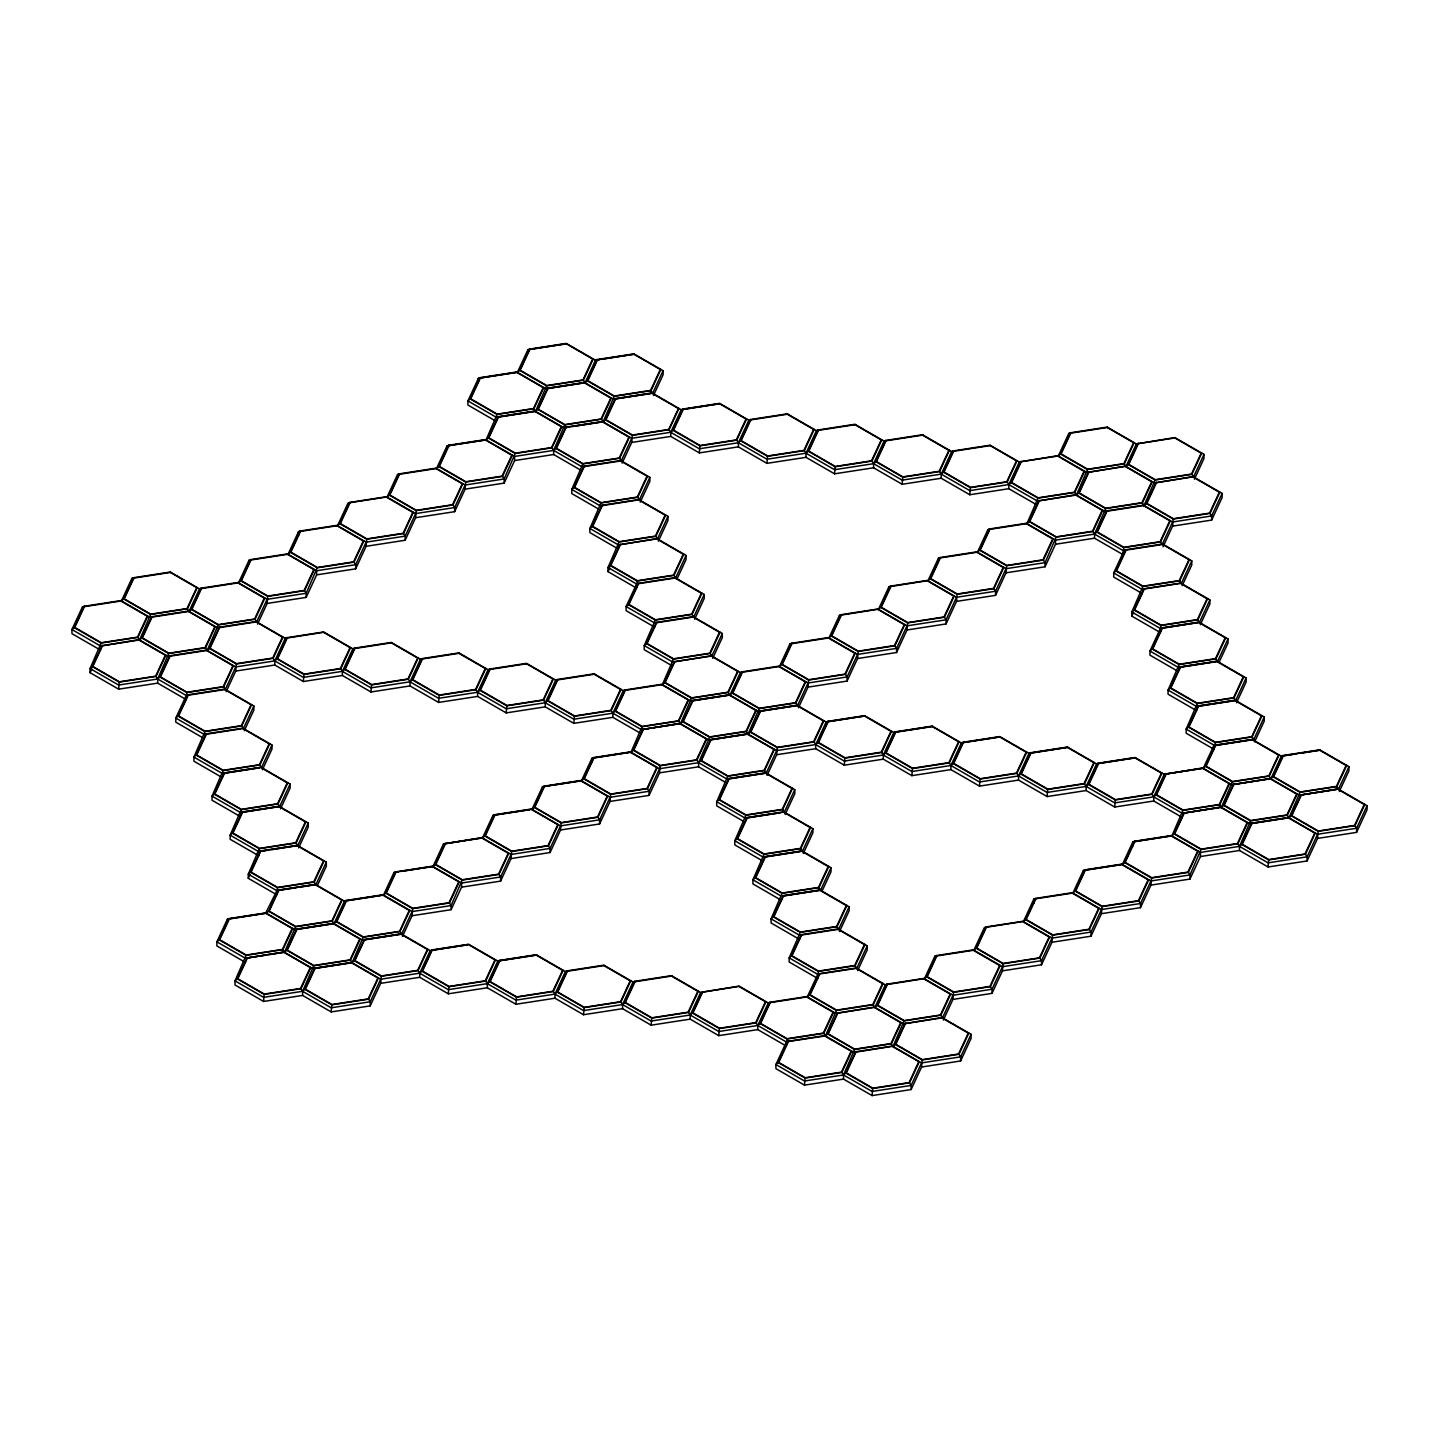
<?xml version="1.0" encoding="UTF-8"?>
<svg xmlns="http://www.w3.org/2000/svg" width="1439" height="1439" viewBox="0 0 1439 1439"><rect width="100%" height="100%" fill="white"/><g stroke="black" fill="none" stroke-linecap="round" stroke-linejoin="round"><path stroke-width="1.5" d="M184.354 698.527L157.678 683.129L118.646 689.173L90.063 672.679L90.063 668.541L101.126 643.053L137.91 637.369L147.767 616.144M165.881 655.177L156.024 676.402L119.239 682.104L118.646 689.173M363.869 540.866L354.012 562.109L317.228 567.793L306.165 593.282L267.132 599.326L237.957 582.471L201.172 588.155L191.315 609.399L189.067 611.395L150.016 617.439L120.84 600.585L84.056 606.287L82.401 606.97L71.95 629.509L100.532 646.021L139.565 639.977L150.627 614.489L187.412 608.787L197.269 587.562M157.678 683.129L157.678 679.01L168.741 653.522L205.525 647.838L215.382 626.595M233.496 665.627L223.639 686.871L186.854 692.555L186.261 699.642M100.532 646.021L138.953 639.618L168.147 656.472L207.18 650.428L218.242 624.94L255.027 619.256L264.884 598.012M222.487 777.708L193.905 761.213L193.905 757.076L204.968 731.588L241.752 725.904L251.609 704.66M226.157 691.709L235.744 671.06L236.356 663.973L273.14 658.289L282.997 637.063M238.694 815.643L212.037 800.246L212.037 796.109L223.099 770.62L259.883 764.936L269.723 743.711M257.545 624.112L267.132 603.445L267.726 596.376L304.51 590.674L314.368 569.448M258.714 855.773L230.15 839.279L230.15 835.16L241.212 809.671L277.997 803.969L287.854 782.744M324.081 860.81L314.224 882.053L277.439 887.737L276.846 894.806L248.263 878.312L248.263 874.192L259.326 848.704L296.11 843.002L305.967 821.777M427.923 949.344L418.065 970.57L381.281 976.272L380.687 983.341L370.219 1005.879L331.186 1011.923L302.622 995.428L263.571 1001.454L235.007 984.96L235.007 980.84L246.069 955.352L282.853 949.65L292.711 928.425M350.612 647.514L340.755 668.757L303.971 674.441L303.359 681.51L342.392 675.485L370.974 691.979L410.007 685.935L438.589 702.43L477.622 696.404L506.204 712.899L545.237 706.855L573.819 723.349L612.852 717.324L641.434 733.818M310.824 967.458L300.967 988.701L264.182 994.385L263.571 1001.454M267.132 603.445L306.165 597.401L316.634 574.863L355.667 568.837L366.118 546.298L366.729 539.211L403.514 533.527L413.371 512.284M269.309 954.615L284.49 952.258L295.553 926.77L332.337 921.086L342.194 899.843M302.622 995.428L302.622 991.291L313.684 965.803L350.468 960.119L360.308 938.876M418.227 657.983L408.37 679.208L371.586 684.892L370.974 691.979M366.118 546.298L405.15 540.255L415.619 517.716L416.231 510.647L452.997 504.945L462.854 483.72M378.439 977.908L368.582 999.152L331.797 1004.836L331.186 1011.923M508.794 853.147L498.955 874.39L462.171 880.074L451.109 905.563L412.058 911.607L382.882 894.752L346.097 900.454L336.24 921.679L333.992 923.676L294.959 929.72L265.783 912.884L228.999 918.568L227.344 919.269L216.875 941.808L245.457 958.302L283.897 951.916L313.072 968.753L352.105 962.727L363.168 937.239L399.952 931.537L409.809 910.311M415.619 517.716L454.652 511.672L465.121 489.134L465.714 482.065L502.499 476.381L512.356 455.138M485.824 668.433L475.967 689.677L439.201 695.361L438.589 702.43M561.858 426.556L552 447.799L515.216 453.483L504.154 478.971L465.121 485.015L435.927 468.161L399.161 473.863L389.303 495.088L387.037 497.085L397.506 474.564L436.539 468.52L446.989 445.982L486.04 439.938L497.103 414.45L533.887 408.766L543.744 387.523M402.47 936.393L412.058 915.726L412.669 908.657L449.454 902.973L459.311 881.729M653.504 395.491L663.091 374.842L663.091 370.704L633.915 353.868L597.131 359.552L587.274 380.795L585.025 382.792L545.993 388.836L516.817 371.982L480.032 377.666L478.378 378.367L467.909 400.905L496.491 417.4L535.524 411.356L546.586 385.868L583.371 380.184L593.228 358.959M495.538 959.795L485.68 981.038L448.896 986.722L448.302 993.809L487.335 987.766L515.917 1004.26L554.95 998.216L583.532 1014.729L622.565 1008.685L651.13 1025.18L690.18 1019.136L718.745 1035.648L757.777 1029.604L784.453 1045.002M553.439 678.884L543.582 700.127L506.798 705.812L506.204 712.899M582.219 471.021L553.655 454.526L553.655 450.407L564.718 424.919L601.484 419.217L611.341 397.991M598.426 508.956L571.769 493.559L571.769 489.44L582.831 463.952L619.615 458.25L629.473 437.024M412.058 915.726L451.109 909.7L461.559 887.161L500.592 881.118L511.061 858.579L511.654 851.51L548.439 845.808L558.296 824.583M572.776 426.52L603.139 421.825L614.201 396.337L650.986 390.653L660.843 369.409M618.464 549.086L589.882 532.592L589.882 528.473L600.944 502.984L637.729 497.3L647.586 476.057M563.153 970.264L553.296 991.489L516.511 997.191L515.917 1004.26M621.054 689.353L611.197 710.596L574.413 716.28L573.819 723.349M622.134 463.106L631.721 442.439L632.315 435.369L669.099 429.685L678.956 408.442M511.061 858.579L550.094 852.536L560.544 829.997L561.156 822.928L597.94 817.244L607.798 796.001M665.699 515.09L655.842 536.333L619.058 542.017L607.995 567.506L607.995 571.625L636.578 588.137L637.171 581.05L673.956 575.366L683.813 554.123M560.544 829.997L599.595 823.971L610.046 801.433L610.658 794.346L647.442 788.662L657.299 767.419M670.898 665.106L644.222 649.708L644.222 645.571L655.303 620.083L692.069 614.399L701.926 593.156M630.768 980.714L620.911 1001.958L584.126 1007.642L583.532 1014.729M555.454 784.831L581.464 780.801L591.933 758.263L630.966 752.219L642.028 726.731L678.812 721.047L688.669 699.804M746.571 418.911L736.714 440.136L699.93 445.838L699.336 452.907L738.369 446.863L766.951 463.358L805.984 457.332L834.548 473.827L873.599 467.783L902.163 484.277L941.214 478.252L969.778 494.746L1008.811 488.702L1037.393 505.197M720.058 632.207L710.2 653.432L673.416 659.134L662.354 684.622L623.303 690.648L594.127 673.812L557.343 679.496L555.706 680.197L545.237 702.736L545.237 706.855M610.046 801.433L649.079 795.389L659.548 772.851L660.141 765.782L696.926 760.08L706.783 738.855M611.197 710.596L612.852 713.186L641.434 729.681L680.467 723.655L691.529 698.167L728.314 692.465L738.171 671.24M698.383 991.183L688.526 1012.408L651.741 1018.11L651.13 1025.18M725.256 782.204L698.581 766.807L698.581 762.688L709.643 737.2L746.427 731.516L756.284 710.272M814.186 429.362L804.329 450.605L767.545 456.289L766.951 463.358M745.276 822.353L716.694 805.84L716.694 801.721L727.756 776.233L764.541 770.549L774.398 749.305M641.434 729.681L679.856 723.295L709.049 740.15L748.082 734.106L759.144 708.618L795.929 702.934L805.786 681.69M763.389 861.385L734.807 844.891L734.807 840.754L745.87 815.265L782.654 809.581L792.511 788.338M765.998 1001.634L756.141 1022.877L719.356 1028.561L718.745 1035.648M767.059 775.387L776.646 754.738L777.258 747.65L814.042 741.966L823.899 720.723M881.801 439.83L871.944 461.056L835.16 466.758L834.548 473.827M781.503 900.418L752.939 883.924L752.939 879.787L764.001 854.298L800.786 848.614L810.625 827.371M798.447 707.772L808.034 687.123L808.628 680.053L845.413 674.351L855.27 653.126M799.616 939.451L771.052 922.957L771.052 918.837L782.114 893.349L818.899 887.647L828.756 866.422M815.841 977.387L789.166 961.989L789.166 957.87L800.228 932.382L837.012 926.68L846.869 905.455M808.034 687.123L847.067 681.079L857.536 658.54L858.13 651.471L894.914 645.787L904.771 624.544M786.36 1046.099L786.971 1039.03L823.756 1033.328L833.613 1012.103M891.514 731.192L881.657 752.435L844.873 758.119L844.261 765.188L883.294 759.162L911.876 775.657L950.909 769.613L979.491 786.108L1018.524 780.082L1047.106 796.576L1086.139 790.533L1114.721 807.027L1153.754 801.001L1182.336 817.496M949.416 450.281L939.559 471.524L902.775 477.208L902.163 484.277M817.748 978.484L818.341 971.415L855.126 965.731L864.983 944.488M851.726 1051.136L841.869 1072.379L805.085 1078.063L804.473 1085.132L843.506 1079.106L872.088 1095.601L911.121 1089.557L921.59 1067.019L922.183 1059.949L958.968 1054.247L968.825 1033.022M857.536 658.54L896.569 652.515L907.02 629.976L907.631 622.889L944.416 617.205L954.273 595.962M824.637 1035.918L851.151 1051.225L841.455 1072.127L805.228 1077.739L778.715 1062.432L788.428 1041.512L825.392 1035.936L836.455 1010.448L873.239 1004.764L883.096 983.521M843.506 1079.106L843.506 1074.969L854.586 1049.481L891.353 1043.797L901.21 1022.553M959.111 741.643L949.272 762.886L912.488 768.57L911.876 775.657M1017.031 460.75L1007.174 481.975L970.39 487.677L969.778 494.746M907.02 629.976L946.053 623.932L956.521 601.394L957.115 594.325L993.899 588.623L1003.756 567.398M919.341 1061.586L909.484 1082.83L872.7 1088.514L872.088 1095.601M891.353 1043.797L893.007 1046.405L904.07 1020.917L940.854 1015.215L950.711 993.989M956.521 601.394L995.554 595.35L1006.023 572.812L1006.616 565.743L1043.401 560.059L1053.258 538.816M1026.726 752.111L1016.869 773.355L980.103 779.039L979.491 786.108M1102.76 510.233L1092.903 531.477L1056.118 537.161L1045.056 562.649L1006.023 568.693L976.829 551.839L940.045 557.541L930.206 578.766L927.939 580.762L938.408 558.224L977.441 552.198L987.891 529.66L1026.942 523.616L1038.005 498.128L1074.789 492.444L1084.628 471.201M943.372 1020.071L952.96 999.403L953.571 992.334L990.356 986.65L1000.213 965.407M1007.174 481.975L1008.811 484.583L1037.393 501.078L1076.426 495.034L1087.488 469.546L1124.273 463.862L1134.13 442.618M952.96 999.403L992.011 993.378L1002.461 970.839L1003.073 963.752L1039.839 958.068L1049.697 936.825M1094.342 762.562L1084.484 783.805L1047.7 789.489L1047.106 796.576M1170.375 520.702L1160.518 541.927L1123.733 547.629L1123.122 554.699L1094.539 538.204L1094.539 534.085L1105.62 508.597L1142.386 502.895L1152.243 481.669M1002.461 970.839L1041.494 964.796L1051.963 942.257L1052.557 935.188L1089.341 929.486L1099.198 908.261M1037.393 501.078L1075.832 494.692L1105.008 511.547L1144.041 505.503L1155.103 480.014L1191.888 474.33L1201.745 453.087M1189.513 559.573L1179.656 580.816L1142.872 586.5L1131.809 611.989L1131.809 616.108L1160.392 632.62L1161.003 625.533L1197.77 619.849L1207.627 598.606M1161.957 773.031L1152.099 794.274L1115.315 799.958L1114.721 807.027M1163.036 546.784L1172.623 526.116L1173.217 519.047L1210.001 513.363L1219.858 492.12M1051.963 942.257L1090.996 936.213L1101.447 913.675L1102.058 906.606L1138.843 900.922L1148.7 879.679M1196.618 710.686L1168.054 694.192L1168.054 690.054L1179.117 664.566L1215.901 658.882L1225.758 637.639M1101.447 913.675L1140.497 907.649L1150.948 885.111L1151.56 878.024L1188.344 872.34L1198.183 851.097M1212.843 748.622L1186.168 733.224L1186.168 729.087L1197.23 703.599L1234.014 697.915L1243.872 676.69M1247.685 822.532L1237.828 843.758L1201.043 849.46L1189.981 874.948L1150.948 880.974L1140.497 903.512L1101.447 909.556L1072.271 892.702L1035.486 898.404L1025.629 919.629L1023.381 921.626L1033.85 899.087L1072.882 893.061L1083.333 870.523L1122.366 864.479L1132.835 841.941L1171.868 835.897L1182.93 810.409L1219.714 804.725L1229.572 783.482M1261.985 715.723L1252.128 736.948L1215.343 742.65L1214.75 745.6L1186.168 729.087L1188.416 727.091L1198.273 705.865L1235.058 700.163L1264.233 717.018L1264.233 721.137L1254.646 741.804M1152.099 794.274L1153.754 796.864L1182.336 813.359L1221.369 807.333L1232.432 781.845L1269.216 776.143L1279.073 754.917M1364.802 804.401L1354.944 825.644L1318.16 831.328L1317.548 838.415L1307.098 860.954L1268.065 866.98L1239.483 850.485L1239.483 846.366L1250.545 820.878L1287.329 815.193L1297.187 793.95M1315.3 832.983L1305.443 854.226L1268.658 859.91L1268.065 866.98M1346.688 765.368L1336.831 786.611L1300.047 792.295L1288.984 817.784L1249.933 823.827L1220.758 806.973L1182.336 813.359M100.532 650.14L71.95 633.646L71.95 629.509L74.198 627.512L84.056 606.287M84.469 606.521L74.774 627.422L101.288 642.729L137.496 637.135L147.21 616.216L120.696 600.908M82.401 606.97L121.452 600.944L131.902 578.406L133.557 577.705L170.342 572.02L199.517 588.857L238.55 582.813L240.817 580.816L250.656 559.591L287.44 553.889L316.634 570.743L355.667 564.7L366.118 542.161L405.15 536.135L415.619 513.597L454.652 507.553L465.121 485.015M391.894 642.783L352.861 648.809L323.685 631.973L286.901 637.657L277.043 658.9L274.795 660.897L235.744 666.941L206.568 650.086L169.784 655.77L159.927 677.014L157.678 679.01L118.646 685.054L90.063 668.541L92.312 666.545L102.169 645.32M121.452 600.944L123.7 598.948L133.557 577.705M90.063 672.679L91.808 668.919M102.583 645.553L92.887 666.473L119.401 681.78L155.61 676.168L165.323 655.267L138.81 639.959M133.971 577.938L124.258 598.858L150.771 614.165L186.998 608.553L196.693 587.652L170.18 572.344M137.91 637.369L139.565 639.977L141.813 637.981L151.671 616.737L188.455 611.053L217.631 627.89L256.664 621.864L267.132 599.326M152.084 616.971L142.371 637.891L168.903 653.198L205.111 647.586L214.825 626.684L188.311 611.377M170.198 656.022L160.502 676.924L187.016 692.231L223.225 686.637L232.938 665.717L206.425 650.41M201.586 588.407L191.873 609.309L218.386 624.616L254.613 619.022L264.308 598.102L237.795 582.795M238.55 582.813L249.019 560.293L250.656 559.591M204.374 738.675L175.792 722.162L175.792 718.043L178.058 716.046L187.897 694.803L224.682 689.119L253.876 705.973L253.876 710.093L244.288 730.76M205.525 647.838L207.18 650.428L209.428 648.431L219.286 627.206L256.07 621.504L285.246 638.358L323.523 632.297L350.037 647.604L340.341 668.505L304.115 674.118L277.601 658.81L287.314 637.891M188.311 695.055L178.616 715.956L205.129 731.264L241.338 725.67L251.052 704.75L224.538 689.443M219.699 627.44L209.986 648.341L236.5 663.649L272.726 658.055L282.422 637.135L255.908 621.828M251.07 559.825L241.374 580.744L267.888 596.052L304.097 590.44L313.81 569.538L287.296 554.231M156.024 676.402L157.678 679.01L186.261 695.505L225.293 689.461L235.744 666.941M249.019 560.293L288.052 554.249L298.503 531.711L300.157 531.009L336.942 525.325L366.118 542.161M259.362 767.868L222.487 773.588L193.905 757.076L196.172 755.079L206.029 733.854L242.813 728.152L271.989 745.006L271.989 749.125L262.402 769.793M288.052 554.249L290.3 552.252L300.157 531.009M206.443 734.088L196.729 754.989L223.243 770.297L259.47 764.703L269.165 743.783L242.651 728.476M300.571 531.243L290.876 552.162L317.389 567.47L353.598 561.858L363.312 540.956L336.798 525.649M187.897 694.803L186.261 695.505L175.792 718.043L204.374 734.538L243.407 728.512L253.876 705.973M298.503 535.83L298.503 531.711L337.553 525.667L348.004 503.128L349.659 502.427L386.443 496.743L415.619 513.597M290.102 784.039L279.634 806.577L240.601 812.621L212.037 796.109L214.285 794.112L224.142 772.887L260.927 767.185L290.102 784.039L290.102 788.158L280.515 808.826M337.553 525.667L339.802 523.67L349.659 502.427M271.989 745.006L261.52 767.545L259.883 764.936M267.402 850.305L258.714 851.654L230.15 835.16L232.398 833.163L242.256 811.92L279.04 806.236L308.216 823.072L308.216 827.191L298.628 847.859M399.556 474.097L389.861 495.016L416.375 510.323L452.583 504.711L462.297 483.81L435.783 468.484M245.457 962.421L216.875 945.927L216.875 941.808L219.142 939.811L228.999 918.568M296.362 887.665L276.846 890.687L248.263 874.192L250.512 872.196L260.369 850.953L297.154 845.269L326.329 862.105L326.329 866.242L317.623 885.021M273.14 658.289L274.795 660.897L303.359 677.391L342.392 671.347L344.658 669.351L354.516 648.126L391.3 642.424L420.476 659.278L459.509 653.234M436.539 468.52L438.787 466.524L448.644 445.281L485.429 439.597L514.604 456.433L553.655 450.407L555.904 448.41L565.761 427.167L602.545 421.483L631.721 438.319L670.754 432.276L673.002 430.279L682.859 409.054L719.644 403.352L748.82 420.206L787.87 414.162M496.491 421.519L467.909 405.025L467.909 400.905L470.175 398.909L480.032 377.666M248.263 878.312L250.008 874.552M354.929 648.359L345.216 669.261L371.73 684.568L407.957 678.974L417.652 658.055L391.138 642.747M271.737 849.64L297.765 845.61L308.216 823.072M478.378 382.486L478.378 378.367L517.41 372.323L527.879 349.785L529.516 349.101L566.3 343.399L595.494 360.254L599.829 359.588M536.837 955.064L497.786 961.108L468.61 944.254L431.826 949.938L421.969 971.181L419.72 973.178L380.687 979.222L351.512 962.367L314.727 968.069L304.87 989.295L302.622 991.291L263.571 997.335L235.007 980.84L237.255 978.844L247.112 957.601M227.344 919.269L266.377 913.225L268.625 911.229L278.482 889.986L315.267 884.301L344.461 901.156L383.493 895.112L385.742 893.115L395.599 871.872L432.384 866.188L461.559 883.024L500.592 876.999L511.061 854.46L550.094 848.416L560.544 825.878L599.595 819.834L610.046 797.296L649.079 791.27L659.548 768.732L698.581 762.688L700.829 760.691L710.686 739.448L747.471 733.764L776.646 750.6L815.697 744.575L817.946 742.578L827.803 721.335L864.587 715.651L893.763 732.487L932.796 726.461M486.04 439.938L488.289 437.942L498.146 416.698L534.93 411.014L564.106 427.869L568.441 427.185M517.41 372.323L519.659 370.327L529.516 349.101M300.697 887L315.878 884.643L326.329 862.105M282.853 949.65L284.49 952.258L286.757 950.262L296.614 929.018L333.38 923.334L362.574 940.189L401.607 934.145L412.058 911.607M340.755 668.757L342.392 671.347L370.974 687.86L410.007 681.816L412.274 679.82L422.131 658.576L458.897 652.892L488.091 669.729L527.124 663.703M533.887 408.766L535.524 411.356L537.79 409.36L547.647 388.134L584.414 382.432L613.608 399.287L652.64 393.243L663.091 370.704M422.526 658.81L412.831 679.73L439.345 695.037L475.572 689.425L485.267 668.523L458.753 653.216M465.121 489.134L504.154 483.108L514.604 460.57L514.604 456.433M383.493 895.112L393.944 872.574L395.599 871.872M351.512 962.367L354.372 960.73L364.211 939.487L400.995 933.803L430.189 950.639L431.826 949.938M408.37 679.208L410.007 681.816L438.589 698.311L477.622 692.267L479.889 690.27L489.728 669.045L526.512 663.343L555.706 680.197L594.739 674.154M602.401 505.467L592.706 526.386L619.22 541.694L655.429 536.099L665.142 515.18L638.628 499.873L600.333 505.934L571.769 489.44L574.017 487.443L583.874 466.2L620.659 460.516L649.834 477.352L649.834 481.489L640.247 502.139M601.484 419.217L603.139 421.825L605.387 419.828L615.244 398.585L652.029 392.901L681.223 409.755L720.255 403.711M490.141 669.279L480.446 690.18L506.96 705.488L543.169 699.894L552.882 678.974L526.368 663.667M584.288 466.434L574.575 487.353L601.088 502.661L637.315 497.049L647.01 476.147L620.497 460.84M380.687 979.222L370.219 1001.76L370.219 1005.879M402.614 871.225L432.977 866.53L443.446 843.991L481.885 837.606L511.061 854.46M552 447.799L553.655 450.407L582.219 466.902L621.252 460.858L631.721 438.319M432.977 866.53L435.244 864.533L445.101 843.29M677.355 578.334L686.061 559.555L686.061 555.436L656.886 538.582L618.464 544.967L589.882 528.473L592.131 526.476L601.988 505.233L638.772 499.549L667.948 516.385L667.948 520.522L658.36 541.172M430.189 950.639L419.72 973.178L419.72 977.297L448.302 993.809M443.446 843.991L482.479 837.948L492.947 815.409L494.584 814.726L531.369 809.024L560.544 825.878M649.834 477.352L639.384 499.891L637.729 497.3M482.479 837.948L484.727 835.951L494.584 814.726M475.967 689.677L477.622 692.267L506.204 708.779L545.237 702.736L547.486 700.739L557.343 679.496M686.061 555.436L675.611 577.974L636.578 584L607.995 567.506L610.244 565.509L620.101 544.266M557.756 679.73L548.061 700.649L574.575 715.956L610.784 710.344L620.497 689.443L593.983 674.136M607.995 571.625L609.74 567.883M544.086 786.144L542.431 786.845L531.98 809.384L534.229 807.387L544.086 786.144L580.87 780.46L610.046 797.296M667.948 516.385L657.497 538.923L655.842 536.333M654.691 627.17L626.109 610.676L626.109 606.538L628.375 604.542L638.214 583.317L674.999 577.615L704.193 594.469L704.193 598.588L694.605 619.256M638.628 583.55L628.933 604.452L655.447 619.759L691.655 614.165L701.369 593.246L674.855 577.938M418.065 970.57L419.72 973.178L448.302 989.672L487.335 983.646L489.584 981.632L499.441 960.407L536.225 954.723L565.401 971.559L604.452 965.515M581.464 780.801L583.73 778.805L593.587 757.562L630.372 751.878L659.548 768.732M543.582 700.127L545.237 702.736L573.819 719.23L612.852 713.186L615.101 711.19L624.958 689.965L661.742 684.262L690.918 701.117L729.951 695.073L732.217 693.076L742.074 671.833L778.859 666.149L808.034 683.003L847.067 676.96L857.536 654.421L896.569 648.377L907.02 625.839L946.053 619.813L956.521 597.275L995.554 591.231L1006.023 568.693M857.536 654.421L828.342 637.567L791.558 643.269L781.701 664.494L779.452 666.491L740.419 672.535L711.244 655.698L672.804 662.084L644.222 645.571L646.489 643.575L656.346 622.35L693.13 616.647L722.306 633.502L722.306 637.621L712.719 658.289M669.099 429.685L670.754 432.276L699.336 448.788L738.369 442.744L740.617 440.748L750.474 419.504L787.259 413.82L816.435 430.657L855.468 424.631M625.371 690.198L615.676 711.1L642.19 726.407L678.399 720.813L688.112 699.894L661.598 684.586M656.76 622.583L647.046 643.485L673.56 658.81L709.787 653.198L719.482 632.279L692.968 616.971M750.888 419.738L741.193 440.658L767.707 455.965L803.915 450.371L813.629 429.452L787.115 414.144M638.214 583.317L636.578 584L626.109 606.538L654.691 623.033L693.724 617.007L704.193 594.469M630.966 752.219L633.214 750.223L643.071 728.997M662.354 684.622L664.602 682.608L674.459 661.382M711.082 656.022L737.595 671.329L727.9 692.231L691.673 697.843L665.16 682.536L674.873 661.616L711.837 656.04L722.306 633.502M485.68 981.038L487.335 983.646L515.917 1000.141L554.95 994.097L557.199 992.101L567.056 970.857L603.84 965.173L633.016 982.028L672.049 975.984M678.812 721.047L680.467 723.655L682.716 721.659L692.573 700.415L729.357 694.731L758.533 711.568L797.566 705.542L808.034 683.003M736.714 440.136L738.369 442.744L766.951 459.239L805.984 453.195L808.232 451.198L818.089 429.973L854.874 424.271L884.05 441.125L923.083 435.082M567.47 971.109L557.756 992.011L584.27 1007.318L620.497 1001.724L630.21 980.804L603.696 965.497M818.503 430.207L808.79 451.109L835.304 466.434L871.53 460.822L881.244 439.902L854.73 424.595M742.488 672.085L732.775 692.986L759.288 708.294L795.515 702.7L805.21 681.78L778.697 666.473M779.452 666.491L789.921 643.952L791.558 643.269M553.296 991.489L554.95 994.097L583.532 1010.592L622.565 1004.566L624.814 1002.551L634.671 981.326L671.455 975.642L700.631 992.478L739.07 986.093L768.246 1002.947L807.279 996.903L809.527 994.907L819.385 973.663L856.169 967.979L885.345 984.816L923.64 978.754L950.154 994.061L940.44 1014.981L904.232 1020.575L877.718 1005.267L887.413 984.366M779.974 812.855L745.276 818.215L716.694 801.721L718.942 799.724L728.8 778.481L765.584 772.797L794.778 789.651L794.778 793.77L785.19 814.42M746.427 731.516L748.082 734.106L750.331 732.109L760.188 710.884L796.972 705.182L826.148 722.036L865.181 715.992M804.329 450.605L805.984 453.195L834.548 469.708L873.599 463.664L875.847 461.667L885.704 440.424L922.489 434.74L951.665 451.576L990.698 445.55M635.085 981.56L625.371 1002.479L651.885 1017.787L688.112 1012.175L697.807 991.273L671.293 975.966M791.972 643.503L782.276 664.404L808.79 679.712L844.999 674.118L854.712 653.198L828.198 637.891M886.118 440.658L876.405 461.577L902.919 476.885L939.145 471.29L948.841 450.371L922.327 435.064M696.926 760.08L698.581 762.688L727.163 779.183L766.196 773.139L776.646 750.6M789.921 643.952L828.954 637.927L839.405 615.388L841.06 614.687L877.844 609.003L907.02 625.839M800.264 851.546L763.389 857.248L734.807 840.754L737.074 838.757L746.931 817.532L783.697 811.83L812.891 828.684L812.891 832.803L803.304 853.471M828.954 637.927L831.202 635.93L841.06 614.687M841.473 614.921L831.76 635.84L858.292 651.148L894.5 645.535L904.214 624.634L877.7 609.327L839.405 615.388M700.631 992.478L690.18 1015.017L690.18 1019.136M794.778 789.651L784.309 812.19L782.654 809.581M890.561 586.105L888.906 586.806L878.456 609.345L880.704 607.348L890.561 586.105L927.346 580.421L956.521 597.275M620.911 1001.958L622.565 1004.566L651.13 1021.06L690.18 1015.017L692.429 1013.02L702.286 991.777M831.005 867.717L820.536 890.255L781.503 896.299L752.939 879.787L755.187 877.79L765.044 856.565L801.829 850.863L831.005 867.717L831.005 871.836L822.281 890.615M871.944 461.056L873.599 463.664L902.163 480.158L941.214 474.115L943.462 472.118L953.32 450.893L990.104 445.191L1019.28 462.045L1057.719 455.659L1086.895 472.496L1125.172 466.434L1151.686 481.741L1141.972 502.661L1105.764 508.255L1079.25 492.947L1088.945 472.046M890.975 586.357L881.262 607.258L907.775 622.565L944.002 616.971L953.697 596.052L927.184 580.744L888.906 586.806M953.733 451.127L944.02 472.028L970.534 487.335L1006.76 481.741L1016.456 460.822L989.942 445.514M812.891 828.684L802.422 851.222L800.786 848.614M849.118 906.75L838.667 929.288L799.616 935.332L771.052 918.837L773.301 916.823L783.158 895.598L819.942 889.914L849.118 906.75L849.118 910.869L839.531 931.537M940.458 557.774L930.763 578.676L957.277 593.983L993.486 588.389L1003.199 567.47L976.685 552.162M1019.28 462.045L1008.811 484.583L1008.811 488.702M688.526 1012.408L690.18 1015.017L718.745 1031.511L757.777 1025.485L760.044 1023.471L769.901 1002.246L806.685 996.561L835.861 1013.398L874.894 1007.354L877.142 1005.357L887 984.132L923.784 978.43L952.96 995.284L992.011 989.241L1002.461 966.702L1041.494 960.676L1051.963 938.138L1090.996 932.094L1101.447 909.556M819.385 973.663L817.748 974.365L789.166 957.87L791.414 955.874L801.271 934.631L838.056 928.946L867.231 945.783L867.231 949.92L857.644 970.57M814.042 741.966L815.697 744.575L844.261 761.069L883.294 755.025L885.561 753.029L895.418 731.803L932.202 726.101L961.378 742.956L1000.411 736.912M977.441 552.198L979.689 550.202L989.546 528.958L1026.331 523.274L1055.506 540.111L1094.539 534.085L1096.806 532.07L1106.663 510.845L1143.447 505.161L1172.623 521.997L1211.656 515.953L1222.125 493.415L1192.931 476.579L1154.51 482.964L1125.316 466.11L1086.895 472.496M939.559 471.524L941.214 474.115L969.778 490.627L1008.811 484.583L1011.077 482.587L1020.935 461.343M770.315 1002.479L760.601 1023.399L787.115 1038.706L823.342 1033.094L833.037 1012.193L806.524 996.885M801.685 934.864L791.99 955.784L818.503 971.091L854.712 965.479L864.425 944.578L837.912 929.27M989.96 529.192L980.265 550.112L1006.778 565.419L1042.987 559.807L1052.7 538.906L1026.187 523.598M856.043 1051.981L846.33 1072.882L872.843 1088.19L909.07 1082.596L918.766 1061.676L892.252 1046.369L853.975 1052.431L824.799 1035.594L788.014 1041.278L786.36 1041.98L775.909 1064.518L775.909 1068.637L804.473 1085.132M807.279 996.903L817.748 974.365M1057.557 455.983L1084.071 471.29L1074.375 492.192L1038.149 497.804L1011.635 482.497L1021.348 461.577L1058.313 456.001L1068.781 433.463L1070.418 432.779L1107.203 427.077L1136.378 443.932L1175.429 437.888M835.861 1013.398L874.282 1007.012L903.476 1023.866L941.897 1017.481L971.091 1034.317L960.622 1056.856L921.59 1062.899L892.414 1046.045L855.629 1051.747L845.772 1072.972L843.506 1074.969L804.473 1081.013L775.909 1064.518L778.157 1062.522L788.014 1041.278M1026.942 523.616L1029.191 521.62L1039.048 500.376M1058.313 456.001L1060.561 454.005L1070.418 432.779M1039.462 500.628L1029.748 521.53L1056.262 536.837L1092.489 531.243L1102.184 510.323L1075.67 495.016M1070.832 433.013L1061.137 453.915L1087.65 469.222L1123.859 463.628L1133.572 442.708L1107.059 427.401M856.025 968.303L882.539 983.61L872.825 1004.512L836.617 1010.124L810.103 994.817L819.798 973.897L856.781 968.321L867.231 945.783M823.756 1033.328L825.392 1035.936L827.659 1033.939L837.516 1012.696M881.657 752.435L883.294 755.025L911.876 771.52L950.909 765.494L953.176 763.497L963.033 742.254L999.799 736.57L1028.993 753.406L1068.026 747.381M1074.789 492.444L1076.426 495.034L1078.692 493.037L1088.532 471.812M837.912 1012.948L828.216 1033.85L854.73 1049.157L890.957 1043.563L900.652 1022.643L874.139 1007.336M1006.023 572.812L1045.056 566.786L1055.506 544.248L1055.506 540.111M1124.273 463.862L1125.928 466.47L1136.378 443.932L1174.818 437.546L1203.993 454.382L1203.993 458.519L1194.406 479.169M1125.928 466.47L1128.176 464.473L1138.033 443.23M1107.077 511.079L1097.363 531.998L1123.877 547.306L1160.104 541.694L1169.799 520.792L1143.286 505.485M1138.447 443.464L1128.752 464.383L1155.265 479.691L1191.474 474.079L1201.187 453.177L1174.674 437.87M936.501 955.55L934.846 956.251L924.396 978.79L926.644 976.793L936.501 955.55L973.286 949.866L1002.461 966.702M893.007 1046.405L895.256 1044.39L905.113 1023.165M949.272 762.886L950.909 765.494L979.491 781.989L1018.524 775.945L1020.773 773.948L1030.63 752.723L1067.414 747.021L1096.608 763.875L1135.641 757.831M1142.386 502.895L1144.041 505.503L1146.289 503.506L1156.147 482.263M905.527 1023.399L895.831 1044.318L922.345 1059.626L958.554 1054.014L968.267 1033.112L941.754 1017.805M936.915 955.784L927.202 976.703L953.715 992.011L989.942 986.399L999.637 965.497L973.124 950.19M1156.56 482.497L1146.865 503.416L1173.379 518.724L1209.587 513.111L1219.301 492.21L1192.787 476.903L1154.51 482.964M1142.278 593.57L1113.696 577.075L1113.696 572.956L1115.945 570.959L1125.802 549.716L1162.586 544.032L1191.78 560.868L1191.78 565.005L1182.174 585.655M1126.215 549.95L1116.52 570.869L1143.034 586.177L1179.243 580.565L1188.956 559.663L1162.442 544.356M921.59 1062.899L911.121 1085.438L911.121 1089.557M903.476 1023.866L942.509 1017.823L952.96 995.284M934.846 956.251L973.879 950.208L984.348 927.669L986.003 926.968L1022.769 921.284L1051.963 938.138M1172.623 521.997L1162.154 544.536L1160.518 541.927M1203.993 454.382L1193.543 476.921L1191.888 474.33M973.879 950.208L976.146 948.211L986.003 926.968M1209.893 599.919L1199.424 622.439L1160.392 628.483L1131.809 611.989L1134.076 609.992L1143.933 588.749L1180.699 583.065L1209.893 599.919L1209.893 604.038L1200.306 624.688M1131.809 616.108L1133.554 612.348M1191.78 560.868L1181.311 583.407L1179.656 580.816M1016.869 773.355L1018.524 775.945L1047.106 792.439L1086.139 786.413L1088.388 784.417L1098.245 763.174L1135.029 757.49L1164.205 774.326L1203.256 768.3L1205.504 766.285L1215.361 745.06L1252.146 739.358L1281.322 756.212L1296.503 753.874M921.59 1067.019L960.622 1060.975L971.091 1038.436L971.091 1034.317M1035.9 898.638L1026.205 919.539L1052.718 934.846L1088.927 929.252L1098.641 908.333L1072.127 893.025M1172.623 526.116L1211.656 520.091L1222.125 497.552L1222.125 493.415M1178.505 671.653L1149.941 655.141L1149.941 651.022L1152.189 649.025L1162.046 627.782L1198.831 622.098L1228.007 638.952L1228.007 643.071L1219.283 661.85M1072.882 893.061L1075.131 891.065L1084.988 869.822L1121.772 864.137L1150.948 880.974M1246.12 677.985L1235.669 700.523L1196.618 706.567L1168.054 690.054L1170.303 688.058L1180.16 666.833L1216.944 661.131L1246.12 677.985L1246.12 682.104L1236.533 702.772M1162.046 627.782L1160.392 628.483L1149.941 651.022L1178.505 667.516L1217.538 661.49L1228.007 638.952M1122.366 864.479L1124.632 862.483L1134.49 841.239L1171.274 835.555L1200.45 852.41L1239.483 846.366L1241.731 844.369L1251.588 823.126L1288.373 817.442L1317.548 834.278L1356.599 828.252L1367.05 805.714L1337.874 788.86L1299.435 795.245L1270.259 778.409L1231.82 784.795L1202.644 767.94L1164.205 774.326L1153.754 796.864L1153.754 801.001M1084.484 783.805L1086.139 786.413L1114.721 802.908L1153.754 796.864L1156.003 794.868L1165.86 773.642M1203.256 768.3L1213.707 745.762L1215.361 745.06M1171.868 835.897L1174.116 833.901L1183.973 812.675M1213.707 749.881L1213.707 745.762L1253.783 739.556L1264.233 717.018M1219.714 804.725L1221.369 807.333L1223.618 805.336L1233.475 784.093M1150.948 885.111L1189.981 879.067L1200.45 856.529L1200.45 852.41M1231.82 784.795L1270.853 778.751L1273.119 776.754L1282.976 755.511L1319.761 749.827L1348.937 766.681L1348.937 770.8L1339.349 791.45M1287.329 815.193L1288.984 817.784L1291.233 815.787L1301.09 794.544M1317.548 834.278L1307.098 856.817L1307.098 860.954M1348.937 766.681L1338.468 789.22L1336.831 786.611M1317.548 838.415L1356.599 832.372L1367.05 809.833L1367.05 805.714M597.131 359.552L595.494 360.254L585.025 382.792L583.371 380.184M545.993 388.836L547.647 388.134M496.491 417.4L498.146 416.698M446.989 445.982L448.644 445.281M397.506 474.564L399.161 473.863M613.608 399.287L615.244 398.585M564.106 427.869L565.761 427.167M201.172 588.155L199.517 588.857L189.067 611.395L187.412 608.787M150.016 617.439L151.671 616.737M682.859 409.054L681.223 409.755L670.754 432.276L670.754 436.413L699.336 452.907M582.219 466.902L583.874 466.2M217.631 627.89L219.286 627.206M168.147 656.472L169.784 655.77M750.474 419.504L748.82 420.206L738.369 442.744L738.369 446.863M286.901 637.657L285.246 638.358L274.795 660.897L274.795 665.016L303.359 681.51M600.333 505.934L601.988 505.233M818.089 429.973L816.435 430.657L805.984 453.195L805.984 457.332M354.516 648.126L352.861 648.809L342.392 671.347L342.392 675.485M885.704 440.424L884.05 441.125L873.599 463.664L873.599 467.783M204.374 734.538L206.029 733.854M422.131 658.576L420.476 659.278L410.007 681.816L410.007 685.935M953.32 450.893L951.665 451.576L941.214 474.115L941.214 478.252M222.487 773.588L224.142 772.887M489.728 669.045L488.091 669.729L477.622 692.267L477.622 696.404M654.691 623.033L656.346 622.35M240.601 812.621L242.256 811.92M987.891 529.66L989.546 528.958M624.958 689.965L623.303 690.648L612.852 713.186L612.852 717.324M938.408 558.224L940.045 557.541M258.714 851.654L260.369 850.953M1105.008 511.547L1106.663 510.845M742.074 671.833L740.419 672.535L729.951 695.073L728.314 692.465M690.918 701.117L692.573 700.415M278.482 889.986L276.846 890.687L265.783 912.884M593.587 757.562L591.933 758.263L591.933 762.382M1125.802 549.716L1124.165 550.418L1113.696 572.956L1142.278 589.45L1143.933 588.749M758.533 711.568L760.188 710.884M709.049 740.15L710.686 739.448M346.097 900.454L344.461 901.156L333.992 923.676L332.337 921.086M294.959 929.72L296.614 929.018M827.803 721.335L826.148 722.036L815.697 744.575L815.697 748.694L844.261 765.188M727.163 779.183L728.8 778.481M362.574 940.189L364.211 939.487M313.072 968.753L314.727 968.069M895.418 731.803L893.763 732.487L883.294 755.025L883.294 759.162M745.276 818.215L746.931 817.532M963.033 742.254L961.378 742.956L950.909 765.494L950.909 769.613M1178.505 667.516L1180.16 666.833M499.441 960.407L497.786 961.108L487.335 983.646L487.335 987.766M763.389 857.248L765.044 856.565M1030.63 752.723L1028.993 753.406L1018.524 775.945L1018.524 780.082M567.056 970.857L565.401 971.559L554.95 994.097L554.95 998.216M1196.618 706.567L1198.273 705.865M781.503 896.299L783.158 895.598M1098.245 763.174L1096.608 763.875L1086.139 786.413L1086.139 790.533M634.671 981.326L633.016 982.028L622.565 1004.566L622.565 1008.685M799.616 935.332L801.271 934.631M1282.976 755.511L1281.322 756.212L1270.853 778.751L1269.216 776.143M1134.49 841.239L1132.835 841.941L1132.835 846.06M769.901 1002.246L768.246 1002.947L757.777 1025.485L757.777 1029.604M1083.333 870.523L1084.988 869.822M1035.486 898.404L1033.85 899.087L1033.85 903.224M1249.933 823.827L1251.588 823.126M887 984.132L885.345 984.816L874.894 1007.354L873.239 1004.764M853.975 1052.431L855.629 1051.747M527.879 349.785L566.912 343.759M604.164 358.905L634.527 354.21M514.604 460.57L553.655 454.526M631.721 442.439L670.754 436.413M131.902 578.406L170.935 572.362M1068.781 433.463L1107.814 427.437M235.744 671.06L274.795 665.016M1055.506 544.248L1094.539 538.204M1163.198 544.374L1123.122 550.579L1094.539 534.085L1092.903 531.477M542.431 786.845L551.119 785.496M659.548 772.851L698.581 766.807M776.646 754.738L815.697 748.694M492.947 815.409L529.804 809.707M393.944 872.574L398.279 871.908M1300.838 753.191L1320.354 750.169M245.457 958.302L264.974 955.28M1301.611 794.922L1336.309 789.543M432.348 950.316L467.045 944.937M380.687 983.341L419.72 977.297M1200.45 856.529L1239.483 850.485M1128.176 464.473L1155.103 480.014M1060.561 454.005L1087.488 469.546M1146.289 503.506L1173.217 519.047M1078.692 493.037L1105.62 508.597M1011.077 482.587L1038.005 498.128M1096.806 532.07L1123.733 547.629M1115.945 570.959L1142.872 586.5M943.462 472.118L970.39 487.677M1029.191 521.62L1056.118 537.161M1134.076 609.992L1161.003 625.533M875.847 461.667L902.775 477.208M1152.189 649.025L1179.117 664.566M808.232 451.198L835.16 466.758M979.689 550.202L1006.616 565.743M1170.303 688.058L1197.23 703.599M740.617 440.748L767.545 456.289M1188.416 727.091L1215.343 742.65M587.274 380.795L614.201 396.337M673.002 430.279L699.93 445.838M930.206 578.766L957.115 594.325M1273.119 776.754L1300.047 792.295M519.659 370.327L546.586 385.868M605.387 419.828L632.315 435.369M1205.504 766.285L1232.432 781.845M1291.233 815.787L1318.16 831.328M537.79 409.36L564.718 424.919M880.704 607.348L907.631 622.889M1223.618 805.336L1250.545 820.878M470.175 398.909L497.103 414.45M555.904 448.41L582.831 463.952M1156.003 794.868L1182.93 810.409M1241.731 844.369L1268.658 859.91M488.289 437.942L515.216 453.483M574.017 487.443L600.944 502.984M831.202 635.93L858.13 651.471M1088.388 784.417L1115.315 799.958M1174.116 833.901L1201.043 849.46M592.131 526.476L619.058 542.017M1020.773 773.948L1047.7 789.489M438.787 466.524L465.714 482.065M610.244 565.509L637.171 581.05M781.701 664.494L808.628 680.053M953.176 763.497L980.103 779.039M1124.632 862.483L1151.56 878.024M628.375 604.542L655.303 620.083M885.561 753.029L912.488 768.57M389.303 495.088L416.231 510.647M646.489 643.575L673.416 659.134M732.217 693.076L759.144 708.618M817.946 742.578L844.873 758.119M1075.131 891.065L1102.058 906.606M664.602 682.608L691.529 698.167M750.331 732.109L777.258 747.65M339.802 523.67L366.729 539.211M682.716 721.659L709.643 737.2M1025.629 919.629L1052.557 935.188M615.101 711.19L642.028 726.731M700.829 760.691L727.756 776.233M290.3 552.252L317.228 567.793M547.486 700.739L574.413 716.28M633.214 750.223L660.141 765.782M718.942 799.724L745.87 815.265M976.146 948.211L1003.073 963.752M479.889 690.27L506.798 705.812M737.074 838.757L764.001 854.298M240.817 580.816L267.726 596.376M412.274 679.82L439.201 695.361M583.73 778.805L610.658 794.346M755.187 877.79L782.114 893.349M926.644 976.793L953.571 992.334M344.658 669.351L371.586 684.892M773.301 916.823L800.228 932.382M191.315 609.399L218.242 624.94M277.043 658.9L303.971 674.441M534.229 807.387L561.156 822.928M791.414 955.874L818.341 971.415M877.142 1005.357L904.07 1020.917M123.7 598.948L150.627 614.489M209.428 648.431L236.356 663.973M809.527 994.907L836.455 1010.448M895.256 1044.39L922.183 1059.949M141.813 637.981L168.741 653.522M484.727 835.951L511.654 851.51M827.659 1033.939L854.586 1049.481M74.198 627.512L101.126 643.053M159.927 677.014L186.854 692.555M760.044 1023.471L786.971 1039.03M845.772 1072.972L872.7 1088.514M786.36 1041.98L757.777 1025.485L756.141 1022.877M92.312 666.545L119.239 682.104M178.058 716.046L204.968 731.588M435.244 864.533L462.171 880.074M692.429 1013.02L719.356 1028.561M778.157 1062.522L805.085 1078.063M196.172 755.079L223.099 770.62M624.814 1002.551L651.741 1018.11M214.285 794.112L241.212 809.671M385.742 893.115L412.669 908.657M557.199 992.101L584.126 1007.642M232.398 833.163L259.326 848.704M489.584 981.632L516.511 997.191M250.512 872.196L277.439 887.737M336.24 921.679L363.168 937.239M421.969 971.181L448.896 986.722M268.625 911.229L295.553 926.77M354.372 960.73L381.281 976.272M286.757 950.262L313.684 965.803M219.142 939.811L246.069 955.352M304.87 989.295L331.797 1004.836M237.255 978.844L264.182 994.385M1210.001 513.363L1211.656 515.953L1211.656 520.091M1354.944 825.644L1356.599 828.252L1356.599 832.372M1197.77 619.849L1199.424 622.439M1215.901 658.882L1217.538 661.49M1234.014 697.915L1235.669 700.523M1252.128 736.948L1253.783 739.556M1305.443 854.226L1307.098 856.817L1268.065 862.86L1239.483 846.366L1237.828 843.758M1043.401 560.059L1045.056 562.649L1045.056 566.786M1188.344 872.34L1189.981 874.948L1189.981 879.067M993.899 588.623L995.554 591.231L995.554 595.35M1138.843 900.922L1140.497 903.512L1140.497 907.649M944.416 617.205L946.053 619.813L946.053 623.932M1089.341 929.486L1090.996 932.094L1090.996 936.213M894.914 645.787L896.569 648.377L896.569 652.515M1039.839 958.068L1041.494 960.676L1041.494 964.796M845.413 674.351L847.067 676.96L847.067 681.079M650.986 390.653L652.64 393.243M990.356 986.65L992.011 989.241L992.011 993.378M795.929 702.934L797.566 705.542M619.615 458.25L621.252 460.858M673.956 575.366L675.611 577.974M692.069 614.399L693.724 617.007M940.854 1015.215L942.509 1017.823M710.2 653.432L711.837 656.04M958.968 1054.247L960.622 1056.856L960.622 1060.975M764.541 770.549L766.196 773.139M818.899 887.647L820.536 890.255M837.012 926.68L838.667 929.288M855.126 965.731L856.781 968.321M909.484 1082.83L911.121 1085.438L872.088 1091.464L843.506 1074.969L841.869 1072.379M502.499 476.381L504.154 478.971L504.154 483.108M647.442 788.662L649.079 791.27L649.079 795.389M452.997 504.945L454.652 507.553L454.652 511.672M597.94 817.244L599.595 819.834L599.595 823.971M403.514 533.527L405.15 536.135L405.15 540.255M548.439 845.808L550.094 848.416L550.094 852.536M354.012 562.109L355.667 564.7L355.667 568.837M498.955 874.39L500.592 876.999L500.592 881.118M304.51 590.674L306.165 593.282L306.165 597.401M449.454 902.973L451.109 905.563L451.109 909.7M255.027 619.256L256.664 621.864M399.952 931.537L401.607 934.145M223.639 686.871L225.293 689.461M241.752 725.904L243.407 728.512M277.997 803.969L279.634 806.577M296.11 843.002L297.765 845.61M314.224 882.053L315.878 884.643M350.468 960.119L352.105 962.727M368.582 999.152L370.219 1001.76L331.186 1007.804L302.622 991.291L300.967 988.701M461.559 883.024L461.559 887.161M316.634 570.743L316.634 574.863M224.556 773.121L214.843 794.04L241.356 809.348L277.583 803.735L287.278 782.834L260.765 767.509L224.556 773.121M350.073 502.679L340.359 523.58L366.873 538.888L403.1 533.293L412.795 512.374L386.282 497.067L350.073 502.679M242.669 812.154L232.956 833.073L259.47 848.38L295.697 842.768L305.41 821.867L278.896 806.559L242.669 812.154M229.413 918.802L219.699 939.721L246.213 955.028L282.44 949.416L292.135 928.515L265.621 913.207L229.413 918.802M260.783 851.186L251.088 872.106L277.601 887.413L313.81 881.801L323.523 860.9L297.01 845.592L260.783 851.186M449.058 445.514L439.363 466.434L465.876 481.741L502.085 476.129L511.798 455.228L485.285 439.92L449.058 445.514M480.446 377.899L470.733 398.819L497.246 414.126L533.473 408.532L543.169 387.613L516.655 372.305L480.446 377.899M247.526 957.834L237.813 978.754L264.326 994.061L300.553 988.449L310.248 967.548L283.735 952.24L247.526 957.834M278.896 890.219L269.201 911.139L295.715 926.446L331.923 920.852L341.637 899.933L315.123 884.625L278.896 890.219M498.56 416.95L488.846 437.852L515.36 453.159L551.587 447.565L561.282 426.646L534.768 411.338L498.56 416.95M529.93 349.335L520.234 370.237L546.748 385.544L582.957 379.95L592.67 359.031L566.157 343.723L529.93 349.335M297.028 929.27L287.314 950.172L313.828 965.479L350.055 959.885L359.75 938.965L333.236 923.658L297.028 929.27M548.043 388.368L538.348 409.288L564.861 424.595L601.088 418.983L610.784 398.081L584.27 382.756L548.043 388.368M315.141 968.303L305.428 989.205L331.941 1004.512L368.168 998.918L377.863 977.998L351.35 962.691L315.141 968.303M346.511 900.688L336.816 921.59L363.33 936.915L399.538 931.303L409.252 910.401L382.738 895.076L346.511 900.688M566.175 427.401L556.461 448.32L582.975 463.628L619.202 458.016L628.897 437.114L602.383 421.807L566.175 427.401M597.545 359.786L587.849 380.705L614.363 396.013L650.572 390.401L660.285 369.499L633.772 354.192L597.545 359.786M364.625 939.721L354.929 960.64L381.443 975.948L417.652 970.336L427.365 949.434L400.851 934.127L364.625 939.721M396.013 872.106L386.3 893.025L412.813 908.333L449.04 902.721L458.735 881.819L432.222 866.512L396.013 872.106M615.658 398.819L605.963 419.738L632.476 435.046L668.685 429.452L678.399 408.532L651.885 393.225L615.658 398.819M445.514 843.542L435.801 864.443L462.315 879.751L498.542 874.157L508.237 853.237L481.723 837.93L445.514 843.542M432.24 950.19L422.544 971.091L449.058 986.399L485.267 980.804L494.98 959.885L468.466 944.578L432.24 950.19M494.998 814.96L485.303 835.861L511.816 851.186L548.025 845.574L557.738 824.655L531.225 809.348L494.998 814.96M620.515 544.518L610.82 565.419L637.333 580.726L673.542 575.132L683.255 554.213L656.742 538.906L620.515 544.518M683.273 409.288L673.578 430.189L700.091 445.514L736.3 439.902L746.014 419.001L719.5 403.675L683.273 409.288M544.5 786.378L534.786 807.297L561.3 822.604L597.527 816.992L607.24 796.091L580.708 780.783L544.5 786.378M499.855 960.64L490.159 981.56L516.673 996.867L552.882 991.255L562.595 970.354L536.081 955.046L499.855 960.64M594.001 757.813L584.288 778.715L610.802 794.022L647.028 788.428L656.724 767.509L630.21 752.201L594.001 757.813M643.485 729.231L633.79 750.133L660.303 765.458L696.512 759.846L706.225 738.927L679.712 723.619L643.485 729.231M692.986 700.649L683.273 721.569L709.787 736.876L746.014 731.264L755.727 710.362L729.213 695.055L692.986 700.649M711.1 739.682L701.405 760.601L727.918 775.909L764.127 770.315L773.84 749.395L747.327 734.088L711.1 739.682M729.213 778.733L719.518 799.634L746.032 814.942L782.24 809.348L791.954 788.428L765.44 773.121L729.213 778.733M760.601 711.118L750.888 732.019L777.402 747.327L813.629 741.733L823.324 720.813L796.81 705.506L760.601 711.118M747.345 817.766L737.631 838.667L764.145 853.975L800.372 848.38L810.067 827.461L783.553 812.154L747.345 817.766M702.7 992.029L692.986 1012.93L719.5 1028.237L755.727 1022.643L765.422 1001.724L738.909 986.417L702.7 992.029M765.458 856.799L755.745 877.7L782.258 893.007L818.485 887.413L828.18 866.494L801.667 851.186L765.458 856.799M828.216 721.569L818.503 742.488L845.017 757.795L881.244 752.183L890.939 731.282L864.425 715.974L828.216 721.569M783.571 895.831L773.858 916.751L800.372 932.058L836.599 926.446L846.294 905.545L819.78 890.237L783.571 895.831M895.831 732.037L886.118 752.939L912.632 768.246L948.859 762.652L958.554 741.733L932.04 726.425L895.831 732.037M963.428 742.488L953.733 763.407L980.247 778.715L1016.474 773.103L1026.169 752.201L999.655 736.894L963.428 742.488M1031.044 752.957L1021.348 773.858L1047.862 789.166L1084.071 783.571L1093.784 762.652L1067.27 747.345L1031.044 752.957M986.417 927.22L976.703 948.121L1003.217 963.428L1039.444 957.834L1049.139 936.915L1022.625 921.608L986.417 927.22M1144.329 589.001L1134.634 609.902L1161.147 625.21L1197.374 619.615L1207.069 598.696L1180.556 583.389L1144.329 589.001M1098.659 763.407L1088.963 784.327L1115.477 799.634L1151.686 794.022L1161.399 773.121L1134.885 757.813L1098.659 763.407M1162.46 628.034L1152.747 648.935L1179.261 664.242L1215.487 658.648L1225.183 637.729L1198.669 622.421L1162.46 628.034M1085.402 870.055L1075.688 890.975L1102.202 906.282L1138.429 900.67L1148.124 879.769L1121.611 864.461L1085.402 870.055M1180.574 667.066L1170.86 687.968L1197.374 703.275L1233.601 697.681L1243.296 676.762L1216.782 661.454L1180.574 667.066M1134.903 841.491L1125.19 862.393L1151.704 877.7L1187.93 872.106L1197.626 851.186L1171.112 835.879L1134.903 841.491M1166.274 773.876L1156.578 794.778L1183.092 810.085L1219.301 804.491L1229.014 783.571L1202.5 768.264L1166.274 773.876M1198.687 706.099L1188.992 727.019L1215.505 742.326L1251.714 736.714L1261.427 715.813L1234.914 700.505L1198.687 706.099M1184.387 812.909L1174.692 833.811L1201.205 849.118L1237.414 843.524L1247.127 822.604L1220.614 807.297L1184.387 812.909M1215.775 745.294L1206.062 766.214L1232.575 781.521L1268.802 775.909L1278.498 755.007L1251.984 739.7L1215.775 745.294M1233.889 784.327L1224.175 805.246L1250.689 820.554L1286.916 814.942L1296.629 794.04L1270.097 778.733L1233.889 784.327M1252.002 823.36L1242.307 844.279L1268.82 859.587L1305.029 853.975L1314.742 833.073L1288.229 817.766L1252.002 823.36M1283.39 755.763L1273.677 776.664L1300.19 791.972L1336.417 786.378L1346.113 765.458L1319.599 750.151L1283.39 755.763M1301.504 794.796L1291.79 815.697L1318.304 831.005L1354.531 825.41L1364.226 804.491L1337.712 789.184L1301.504 794.796"/></g></svg>
